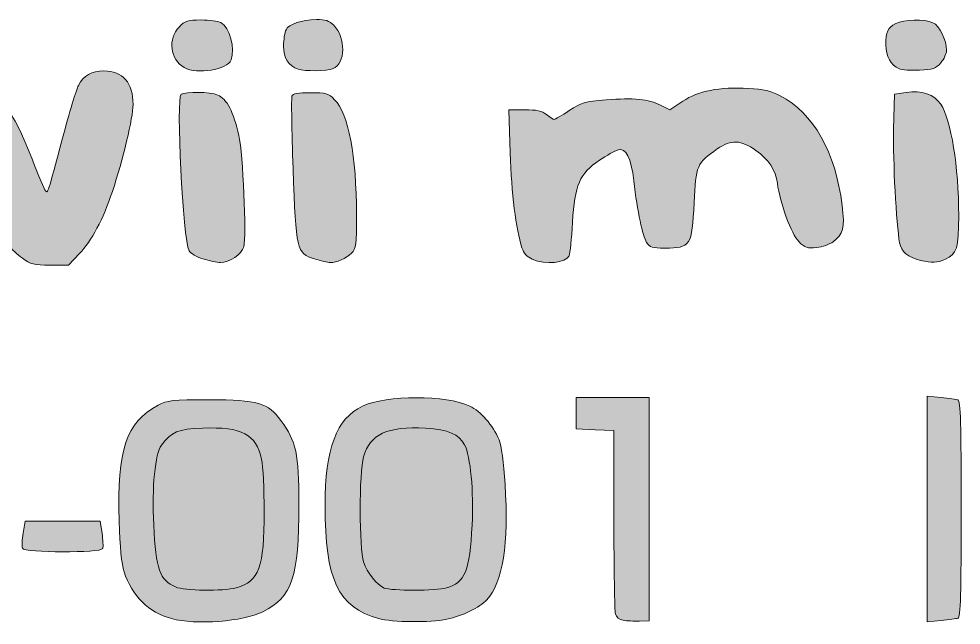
# Model space of a CAD drawing. Extents: x 0 to 500, y 2 to 498.
# Drawn here: x 102.81 to 139.13, y 34.55 to 57.92 of the extents above; entities that cross this region are included whole.
import ezdxf

# ---------------------------------------------------------------- set-up
doc = ezdxf.new("R2010")
doc.units = 0
doc.header["$MEASUREMENT"] = 0
doc.layers.add('LAYER_1', color=7, linetype='Continuous', lineweight=0)

msp = doc.modelspace()

# ---------------------------------------------------------------- hatches: boundary and pattern name
at = {"layer": 'LAYER_1', "true_color": 0x000000, "transparency": 33554687}
h = msp.add_hatch(color=18, dxfattribs=at)
h.dxf.hatch_style = 2
edge = h.paths.add_edge_path()
edge.add_spline(control_points=[(110.599, 57.777), (110.495, 57.833), (110.151, 57.878), (109.835, 57.878), (109.324, 57.878), (109.229, 57.848), (108.986, 57.605), (108.544, 57.162), (108.651, 56.343), (109.191, 56.044), (109.693, 55.765), (110.847, 55.954), (110.994, 56.338), (111.162, 56.776), (110.937, 57.596), (110.599, 57.777)], knot_values=[0, 0, 0, 0, 1, 1, 1, 2, 2, 2, 3, 3, 3, 4, 4, 4, 5, 5, 5, 5], degree=3, periodic=0)
h = msp.add_hatch(color=18, dxfattribs=at)
h.dxf.hatch_style = 2
edge = h.paths.add_edge_path()
edge.add_spline(control_points=[(114.924, 56.002), (115.404, 56.185), (115.42, 57.202), (114.952, 57.671), (114.767, 57.856), (114.631, 57.901), (114.278, 57.894), (113.706, 57.882), (113.228, 57.722), (113.11, 57.503), (113.059, 57.407), (113.017, 57.123), (113.017, 56.871), (113.017, 56.411), (113.203, 56.117), (113.579, 55.979), (113.579, 55.979), (113.579, 55.979), (113.579, 55.979), (113.815, 55.893), (114.676, 55.908), (114.924, 56.002)], knot_values=[0, 0, 0, 0, 1, 1, 1, 2, 2, 2, 3, 3, 3, 4, 4, 4, 5, 5, 5, 6, 6, 6, 7, 7, 7, 7], degree=3, periodic=0)
h = msp.add_hatch(color=18, dxfattribs=at)
h.dxf.hatch_style = 2
edge = h.paths.add_edge_path()
edge.add_spline(control_points=[(138.343, 56.228), (138.464, 56.369), (138.564, 56.587), (138.564, 56.712), (138.564, 57.099), (138.287, 57.66), (138.04, 57.772), (137.712, 57.921), (136.921, 57.904), (136.606, 57.741), (136.291, 57.579), (136.225, 57.433), (136.225, 56.909), (136.225, 56.479), (136.415, 56.134), (136.726, 56.001), (136.836, 55.954), (137.195, 55.928), (137.524, 55.943), (138.042, 55.967), (138.151, 56.005), (138.343, 56.228)], knot_values=[0, 0, 0, 0, 1, 1, 1, 2, 2, 2, 3, 3, 3, 4, 4, 4, 5, 5, 5, 6, 6, 6, 7, 7, 7, 7], degree=3, periodic=0)
h = msp.add_hatch(color=18, dxfattribs=at)
h.dxf.hatch_style = 2
edge = h.paths.add_edge_path()
edge.add_spline(control_points=[(100.414, 48.417), (100.781, 48.643), (101.212, 49.274), (101.463, 49.951), (101.463, 49.951), (101.629, 50.399), (101.629, 50.399), (101.629, 50.399), (101.842, 50.025), (101.842, 50.025), (102.181, 49.428), (102.556, 48.976), (102.949, 48.691), (103.272, 48.457), (103.393, 48.427), (104.019, 48.427), (104.019, 48.427), (104.724, 48.427), (104.724, 48.427), (104.724, 48.427), (105.151, 48.872), (105.151, 48.872), (105.617, 49.359), (106.057, 50.189), (106.42, 51.27), (106.819, 52.459), (107.216, 54.127), (107.216, 54.614), (107.216, 55.458), (106.822, 55.913), (106.093, 55.913), (105.609, 55.913), (105.313, 55.744), (105.109, 55.349), (105.032, 55.2), (104.757, 54.287), (104.498, 53.32), (103.908, 51.111), (103.937, 51.201), (103.844, 51.295), (103.801, 51.339), (103.572, 51.877), (103.335, 52.492), (102.537, 54.562), (102.106, 55.002), (101.175, 54.695), (100.764, 54.559), (100.585, 54.206), (99.825, 52.03), (99.556, 51.258), (99.322, 50.612), (99.305, 50.594), (99.289, 50.576), (99.186, 50.871), (99.076, 51.249), (98.556, 53.05), (98.194, 54.127), (97.971, 54.54), (97.572, 55.279), (96.962, 55.436), (96.546, 54.908), (96.322, 54.622), (96.316, 54.346), (96.51, 53.039), (96.909, 50.353), (97.612, 48.717), (98.56, 48.273), (98.973, 48.08), (99.998, 48.159), (100.414, 48.417)], knot_values=[0, 0, 0, 0, 1, 1, 1, 2, 2, 2, 3, 3, 3, 4, 4, 4, 5, 5, 5, 6, 6, 6, 7, 7, 7, 8, 8, 8, 9, 9, 9, 10, 10, 10, 11, 11, 11, 12, 12, 12, 13, 13, 13, 14, 14, 14, 15, 15, 15, 16, 16, 16, 17, 17, 17, 18, 18, 18, 19, 19, 19, 20, 20, 20, 21, 21, 21, 22, 22, 22, 23, 23, 23, 23], degree=3, periodic=0)
h = msp.add_hatch(color=18, dxfattribs=at)
h.dxf.hatch_style = 2
edge = h.paths.add_edge_path()
edge.add_spline(control_points=[(124.018, 48.787), (124.054, 48.872), (124.113, 49.452), (124.149, 50.075), (124.233, 51.518), (124.424, 51.96), (125.183, 52.467), (125.466, 52.656), (125.79, 52.837), (125.903, 52.869), (126.212, 52.958), (126.407, 52.577), (126.512, 51.678), (126.652, 50.478), (126.845, 49.55), (127.006, 49.305), (127.132, 49.112), (127.225, 49.082), (127.704, 49.082), (128.703, 49.082), (128.76, 49.17), (128.833, 50.835), (128.895, 52.252), (128.949, 52.376), (129.728, 52.904), (130.276, 53.276), (130.625, 53.262), (131.215, 52.847), (131.703, 52.504), (131.973, 52.093), (132.043, 51.587), (132.151, 50.794), (132.581, 49.623), (132.87, 49.335), (133.111, 49.093), (133.196, 49.064), (133.551, 49.104), (133.774, 49.129), (134.064, 49.229), (134.195, 49.327), (134.591, 49.62), (134.648, 49.851), (134.54, 50.725), (134.284, 52.784), (133.43, 54.297), (132.154, 54.955), (131.801, 55.137), (131.502, 55.207), (130.935, 55.238), (129.803, 55.3), (128.996, 55.144), (128.396, 54.746), (128.396, 54.746), (127.895, 54.413), (127.895, 54.413), (127.895, 54.413), (127.545, 54.588), (127.545, 54.588), (127.067, 54.827), (126.517, 54.882), (125.444, 54.799), (124.611, 54.734), (124.492, 54.699), (124.018, 54.385), (123.734, 54.196), (123.475, 54.042), (123.444, 54.042), (123.413, 54.042), (123.28, 54.126), (123.149, 54.229), (122.967, 54.372), (122.77, 54.416), (122.302, 54.416), (122.302, 54.416), (121.693, 54.416), (121.693, 54.416), (121.693, 54.416), (121.746, 52.755), (121.746, 52.755), (121.796, 51.198), (121.967, 49.82), (122.201, 49.097), (122.269, 48.886), (122.398, 48.742), (122.596, 48.656), (123.114, 48.43), (123.899, 48.503), (124.018, 48.787)], knot_values=[0, 0, 0, 0, 1, 1, 1, 2, 2, 2, 3, 3, 3, 4, 4, 4, 5, 5, 5, 6, 6, 6, 7, 7, 7, 8, 8, 8, 9, 9, 9, 10, 10, 10, 11, 11, 11, 12, 12, 12, 13, 13, 13, 14, 14, 14, 15, 15, 15, 16, 16, 16, 17, 17, 17, 18, 18, 18, 19, 19, 19, 20, 20, 20, 21, 21, 21, 22, 22, 22, 23, 23, 23, 24, 24, 24, 25, 25, 25, 26, 26, 26, 27, 27, 27, 28, 28, 28, 29, 29, 29, 29], degree=3, periodic=0)
h = msp.add_hatch(color=18, dxfattribs=at)
h.dxf.hatch_style = 2
edge = h.paths.add_edge_path()
edge.add_spline(control_points=[(110.476, 54.984), (110.826, 54.839), (111.092, 54.332), (111.294, 53.423), (111.448, 52.73), (111.589, 49.554), (111.484, 49.137), (111.412, 48.849), (110.924, 48.519), (110.584, 48.527), (110.456, 48.531), (110.151, 48.595), (109.908, 48.67), (109.665, 48.745), (109.424, 48.884), (109.373, 48.979), (109.141, 49.412), (108.865, 54.887), (109.069, 55.013), (109.252, 55.126), (110.178, 55.107), (110.476, 54.984)], knot_values=[0, 0, 0, 0, 1, 1, 1, 2, 2, 2, 3, 3, 3, 4, 4, 4, 5, 5, 5, 6, 6, 6, 7, 7, 7, 7], degree=3, periodic=0)
h = msp.add_hatch(color=18, dxfattribs=at)
h.dxf.hatch_style = 2
edge = h.paths.add_edge_path()
edge.add_spline(control_points=[(115.634, 48.891), (115.808, 49.065), (115.825, 49.198), (115.825, 50.371), (115.825, 52.632), (115.513, 54.274), (114.983, 54.804), (114.74, 55.047), (114.658, 55.071), (114.051, 55.071), (113.581, 55.071), (113.372, 55.034), (113.338, 54.945), (113.311, 54.876), (113.331, 53.619), (113.381, 52.15), (113.49, 48.992), (113.515, 48.884), (114.204, 48.672), (114.452, 48.596), (114.726, 48.531), (114.813, 48.527), (115.055, 48.517), (115.423, 48.68), (115.634, 48.891)], knot_values=[0, 0, 0, 0, 1, 1, 1, 2, 2, 2, 3, 3, 3, 4, 4, 4, 5, 5, 5, 6, 6, 6, 7, 7, 7, 8, 8, 8, 8], degree=3, periodic=0)
h = msp.add_hatch(color=18, dxfattribs=at)
h.dxf.hatch_style = 2
edge = h.paths.add_edge_path()
edge.add_spline(control_points=[(138.521, 48.656), (138.957, 48.839), (139.032, 49.084), (139.031, 50.328), (139.03, 52.227), (138.739, 54.034), (138.34, 54.628), (138.081, 55.012), (137.613, 55.173), (137.008, 55.087), (137.008, 55.087), (136.552, 55.022), (136.552, 55.022), (136.552, 55.022), (136.523, 53.666), (136.523, 53.666), (136.496, 52.423), (136.622, 50.034), (136.754, 49.287), (136.814, 48.948), (137.08, 48.726), (137.56, 48.611), (138.021, 48.502), (138.168, 48.509), (138.521, 48.656)], knot_values=[0, 0, 0, 0, 1, 1, 1, 2, 2, 2, 3, 3, 3, 4, 4, 4, 5, 5, 5, 6, 6, 6, 7, 7, 7, 8, 8, 8, 8], degree=3, periodic=0)
h = msp.add_hatch(color=18, dxfattribs=at)
h.dxf.hatch_style = 2
edge = h.paths.add_edge_path()
edge.add_spline(control_points=[(113.603, 39.21), (113.602, 41.181), (113.51, 41.614), (112.914, 42.436), (112.419, 43.121), (112.029, 43.234), (110.163, 43.234), (108.701, 43.234), (108.541, 43.217), (108.186, 43.027), (106.942, 42.362), (106.595, 41.332), (106.678, 38.557), (106.708, 37.567), (106.773, 36.903), (106.87, 36.604), (107.165, 35.687), (107.824, 35.037), (108.694, 34.802), (109.641, 34.547), (111.457, 34.683), (112.219, 35.065), (113.353, 35.633), (113.604, 36.386), (113.603, 39.21)], knot_values=[0, 0, 0, 0, 1, 1, 1, 2, 2, 2, 3, 3, 3, 4, 4, 4, 5, 5, 5, 6, 6, 6, 7, 7, 7, 8, 8, 8, 8], degree=3, periodic=0)
h = msp.add_hatch(color=18, dxfattribs=at)
h.dxf.hatch_style = 2
edge = h.paths.add_edge_path()
edge.add_spline(control_points=[(119.306, 34.776), (119.904, 34.903), (120.569, 35.227), (120.85, 35.529), (121.461, 36.184), (121.698, 37.693), (121.55, 39.98), (121.496, 40.804), (121.403, 41.498), (121.32, 41.691), (121.073, 42.269), (120.628, 42.781), (120.187, 42.994), (119.302, 43.423), (116.972, 43.419), (116.054, 42.988), (115.053, 42.517), (114.616, 41.354), (114.614, 39.163), (114.613, 36.301), (115.115, 35.235), (116.667, 34.805), (116.667, 34.805), (116.667, 34.805), (116.667, 34.805), (117.205, 34.656), (118.663, 34.64), (119.306, 34.776)], knot_values=[0, 0, 0, 0, 1, 1, 1, 2, 2, 2, 3, 3, 3, 4, 4, 4, 5, 5, 5, 6, 6, 6, 7, 7, 7, 8, 8, 8, 9, 9, 9, 9], degree=3, periodic=0)
h = msp.add_hatch(color=18, dxfattribs=at)
h.dxf.hatch_style = 2
edge = h.paths.add_edge_path()
edge.add_spline(control_points=[(126.726, 34.707), (126.521, 34.7), (126.241, 34.713), (126.104, 34.735), (126.104, 34.735), (126.104, 34.735), (126.104, 34.735), (125.948, 34.761), (125.836, 34.851), (125.802, 34.981), (125.771, 35.094), (125.746, 36.732), (125.745, 38.621), (125.745, 38.621), (125.744, 42.056), (125.744, 42.056), (125.744, 42.056), (125.019, 42.083), (125.019, 42.083), (125.019, 42.083), (124.293, 42.111), (124.293, 42.111), (124.293, 42.111), (124.293, 42.719), (124.293, 42.719), (124.293, 42.719), (124.293, 43.327), (124.293, 43.327), (124.293, 43.327), (125.697, 43.327), (125.697, 43.327), (125.697, 43.327), (127.101, 43.327), (127.101, 43.327), (127.101, 43.327), (127.101, 39.023), (127.101, 39.023), (127.101, 39.023), (127.101, 34.718), (127.101, 34.718), (127.101, 34.718), (126.726, 34.707), (126.726, 34.707)], knot_values=[0, 0, 0, 0, 1, 1, 1, 2, 2, 2, 3, 3, 3, 4, 4, 4, 5, 5, 5, 6, 6, 6, 7, 7, 7, 8, 8, 8, 9, 9, 9, 10, 10, 10, 11, 11, 11, 12, 12, 12, 13, 13, 13, 14, 14, 14, 14], degree=3, periodic=0)
h = msp.add_hatch(color=18, dxfattribs=at)
h.dxf.hatch_style = 2
edge = h.paths.add_edge_path()
edge.add_spline(control_points=[(138.354, 43.32), (138.649, 43.29), (138.944, 43.249), (139.009, 43.229), (139.1, 43.201), (139.126, 42.277), (139.126, 39.023), (139.126, 35.768), (139.1, 34.845), (139.009, 34.817), (138.944, 34.797), (138.649, 34.756), (138.354, 34.725), (138.354, 34.725), (137.815, 34.67), (137.815, 34.67), (137.815, 34.67), (137.815, 39.023), (137.815, 39.023), (137.815, 39.023), (137.815, 43.376), (137.815, 43.376), (137.815, 43.376), (138.354, 43.32), (138.354, 43.32)], knot_values=[0, 0, 0, 0, 1, 1, 1, 2, 2, 2, 3, 3, 3, 4, 4, 4, 5, 5, 5, 6, 6, 6, 7, 7, 7, 8, 8, 8, 8], degree=3, periodic=0)
h = msp.add_hatch(color=18, dxfattribs=at)
h.dxf.hatch_style = 2
edge = h.paths.add_edge_path()
edge.add_spline(control_points=[(108.011, 38.414), (107.937, 39.875), (108.062, 41.151), (108.31, 41.484), (108.701, 42.007), (108.945, 42.108), (109.899, 42.143), (111.416, 42.199), (111.959, 41.911), (112.167, 40.939), (112.223, 40.678), (112.269, 39.779), (112.269, 38.941), (112.269, 36.767), (112.073, 36.231), (111.193, 35.991), (110.673, 35.849), (109.198, 35.867), (108.853, 36.019), (108.236, 36.292), (108.097, 36.685), (108.011, 38.414)], knot_values=[0, 0, 0, 0, 1, 1, 1, 2, 2, 2, 3, 3, 3, 4, 4, 4, 5, 5, 5, 6, 6, 6, 7, 7, 7, 7], degree=3, periodic=0)
h = msp.add_hatch(color=18, dxfattribs=at)
h.dxf.hatch_style = 2
edge = h.paths.add_edge_path()
edge.add_spline(control_points=[(116.894, 35.978), (116.618, 36.09), (116.237, 36.57), (116.094, 36.985), (115.927, 37.473), (115.926, 40.462), (116.093, 41.035), (116.35, 41.916), (117.007, 42.219), (118.488, 42.138), (119.354, 42.091), (119.778, 41.91), (119.991, 41.498), (120.219, 41.057), (120.346, 39.709), (120.281, 38.414), (120.193, 36.644), (120.004, 36.179), (119.294, 35.982), (119.294, 35.982), (119.294, 35.982), (119.294, 35.982), (118.892, 35.87), (117.167, 35.868), (116.894, 35.978)], knot_values=[0, 0, 0, 0, 1, 1, 1, 2, 2, 2, 3, 3, 3, 4, 4, 4, 5, 5, 5, 6, 6, 6, 7, 7, 7, 8, 8, 8, 8], degree=3, periodic=0)
h = msp.add_hatch(color=18, dxfattribs=at)
h.dxf.hatch_style = 2
edge = h.paths.add_edge_path()
edge.add_spline(control_points=[(106.02, 38.087), (106.02, 38.087), (105.95, 38.555), (105.95, 38.555), (105.95, 38.555), (104.503, 38.555), (104.503, 38.555), (104.503, 38.555), (103.056, 38.555), (103.056, 38.555), (103.056, 38.555), (102.979, 38.096), (102.979, 38.096), (102.937, 37.844), (102.924, 37.58), (102.95, 37.511), (103.018, 37.335), (105.984, 37.326), (106.047, 37.502)], knot_values=[0, 0, 0, 0, 1, 1, 1, 2, 2, 2, 3, 3, 3, 4, 4, 4, 5, 5, 5, 6, 6, 6, 6], degree=3, periodic=0)
edge.add_line((106.047, 37.502), (106.02, 38.087))
h = msp.add_hatch(color=18, dxfattribs=at)
h.dxf.hatch_style = 2
edge = h.paths.add_edge_path()
edge.add_spline(control_points=[(106.02, 38.087), (106.058, 37.829), (106.07, 37.566), (106.047, 37.502)], knot_values=[0, 0, 0, 0, 1, 1, 1, 1], degree=3, periodic=0)
edge.add_line((106.047, 37.502), (106.02, 38.087))

# ---------------------------------------------------------------- linework, layer by layer
at = {"layer": 'LAYER_1'}
for points in [[(109.191, 56.044)], [(136.726, 56.001)], [(102.95, 37.511)]]:
    msp.add_lwpolyline(points, dxfattribs=at)
for points, knots in [([(110.599, 57.777), (110.495, 57.833), (110.151, 57.878), (109.835, 57.878), (109.324, 57.878), (109.229, 57.848), (108.986, 57.605), (108.544, 57.162), (108.651, 56.343), (109.191, 56.044), (109.693, 55.765), (110.847, 55.954), (110.994, 56.338), (111.162, 56.776), (110.937, 57.596), (110.599, 57.777)], [0, 0, 0, 0, 1, 1, 1, 2, 2, 2, 3, 3, 3, 4, 4, 4, 5, 5, 5, 5]), ([(114.924, 56.002), (115.404, 56.185), (115.42, 57.202), (114.952, 57.671), (114.767, 57.856), (114.631, 57.901), (114.278, 57.894), (113.706, 57.882), (113.228, 57.722), (113.11, 57.503), (113.059, 57.407), (113.017, 57.123), (113.017, 56.871), (113.017, 56.411), (113.203, 56.117), (113.579, 55.979), (113.579, 55.979), (113.579, 55.979), (113.579, 55.979), (113.815, 55.893), (114.676, 55.908), (114.924, 56.002)], [0, 0, 0, 0, 1, 1, 1, 2, 2, 2, 3, 3, 3, 4, 4, 4, 5, 5, 5, 6, 6, 6, 7, 7, 7, 7]), ([(138.343, 56.228), (138.464, 56.369), (138.564, 56.587), (138.564, 56.712), (138.564, 57.099), (138.287, 57.66), (138.04, 57.772), (137.712, 57.921), (136.921, 57.904), (136.606, 57.741), (136.291, 57.579), (136.225, 57.433), (136.225, 56.909), (136.225, 56.479), (136.415, 56.134), (136.726, 56.001), (136.836, 55.954), (137.195, 55.928), (137.524, 55.943), (138.042, 55.967), (138.151, 56.005), (138.343, 56.228)], [0, 0, 0, 0, 1, 1, 1, 2, 2, 2, 3, 3, 3, 4, 4, 4, 5, 5, 5, 6, 6, 6, 7, 7, 7, 7]), ([(100.414, 48.417), (100.781, 48.643), (101.212, 49.274), (101.463, 49.951), (101.463, 49.951), (101.629, 50.399), (101.629, 50.399), (101.629, 50.399), (101.842, 50.025), (101.842, 50.025), (102.181, 49.428), (102.556, 48.976), (102.949, 48.691), (103.272, 48.457), (103.393, 48.427), (104.019, 48.427), (104.019, 48.427), (104.724, 48.427), (104.724, 48.427), (104.724, 48.427), (105.151, 48.872), (105.151, 48.872), (105.617, 49.359), (106.057, 50.189), (106.42, 51.27), (106.819, 52.459), (107.216, 54.127), (107.216, 54.614), (107.216, 55.458), (106.822, 55.913), (106.093, 55.913), (105.609, 55.913), (105.313, 55.744), (105.109, 55.349), (105.032, 55.2), (104.757, 54.287), (104.498, 53.32), (103.908, 51.111), (103.937, 51.201), (103.844, 51.295), (103.801, 51.339), (103.572, 51.877), (103.335, 52.492), (102.537, 54.562), (102.106, 55.002), (101.175, 54.695), (100.764, 54.559), (100.585, 54.206), (99.825, 52.03), (99.556, 51.258), (99.322, 50.612), (99.305, 50.594), (99.289, 50.576), (99.186, 50.871), (99.076, 51.249), (98.556, 53.05), (98.194, 54.127), (97.971, 54.54), (97.572, 55.279), (96.962, 55.436), (96.546, 54.908), (96.322, 54.622), (96.316, 54.346), (96.51, 53.039), (96.909, 50.353), (97.612, 48.717), (98.56, 48.273), (98.973, 48.08), (99.998, 48.159), (100.414, 48.417)], [0, 0, 0, 0, 1, 1, 1, 2, 2, 2, 3, 3, 3, 4, 4, 4, 5, 5, 5, 6, 6, 6, 7, 7, 7, 8, 8, 8, 9, 9, 9, 10, 10, 10, 11, 11, 11, 12, 12, 12, 13, 13, 13, 14, 14, 14, 15, 15, 15, 16, 16, 16, 17, 17, 17, 18, 18, 18, 19, 19, 19, 20, 20, 20, 21, 21, 21, 22, 22, 22, 23, 23, 23, 23]), ([(124.018, 48.787), (124.054, 48.872), (124.113, 49.452), (124.149, 50.075), (124.233, 51.518), (124.424, 51.96), (125.183, 52.467), (125.466, 52.656), (125.79, 52.837), (125.903, 52.869), (126.212, 52.958), (126.407, 52.577), (126.512, 51.678), (126.652, 50.478), (126.845, 49.55), (127.006, 49.305), (127.132, 49.112), (127.225, 49.082), (127.704, 49.082), (128.703, 49.082), (128.76, 49.17), (128.833, 50.835), (128.895, 52.252), (128.949, 52.376), (129.728, 52.904), (130.276, 53.276), (130.625, 53.262), (131.215, 52.847), (131.703, 52.504), (131.973, 52.093), (132.043, 51.587), (132.151, 50.794), (132.581, 49.623), (132.87, 49.335), (133.111, 49.093), (133.196, 49.064), (133.551, 49.104), (133.774, 49.129), (134.064, 49.229), (134.195, 49.327), (134.591, 49.62), (134.648, 49.851), (134.54, 50.725), (134.284, 52.784), (133.43, 54.297), (132.154, 54.955), (131.801, 55.137), (131.502, 55.207), (130.935, 55.238), (129.803, 55.3), (128.996, 55.144), (128.396, 54.746), (128.396, 54.746), (127.895, 54.413), (127.895, 54.413), (127.895, 54.413), (127.545, 54.588), (127.545, 54.588), (127.067, 54.827), (126.517, 54.882), (125.444, 54.799), (124.611, 54.734), (124.492, 54.699), (124.018, 54.385), (123.734, 54.196), (123.475, 54.042), (123.444, 54.042), (123.413, 54.042), (123.28, 54.126), (123.149, 54.229), (122.967, 54.372), (122.77, 54.416), (122.302, 54.416), (122.302, 54.416), (121.693, 54.416), (121.693, 54.416), (121.693, 54.416), (121.746, 52.755), (121.746, 52.755), (121.796, 51.198), (121.967, 49.82), (122.201, 49.097), (122.269, 48.886), (122.398, 48.742), (122.596, 48.656), (123.114, 48.43), (123.899, 48.503), (124.018, 48.787)], [0, 0, 0, 0, 1, 1, 1, 2, 2, 2, 3, 3, 3, 4, 4, 4, 5, 5, 5, 6, 6, 6, 7, 7, 7, 8, 8, 8, 9, 9, 9, 10, 10, 10, 11, 11, 11, 12, 12, 12, 13, 13, 13, 14, 14, 14, 15, 15, 15, 16, 16, 16, 17, 17, 17, 18, 18, 18, 19, 19, 19, 20, 20, 20, 21, 21, 21, 22, 22, 22, 23, 23, 23, 24, 24, 24, 25, 25, 25, 26, 26, 26, 27, 27, 27, 28, 28, 28, 29, 29, 29, 29]), ([(110.476, 54.984), (110.826, 54.839), (111.092, 54.332), (111.294, 53.423), (111.448, 52.73), (111.589, 49.554), (111.484, 49.137), (111.412, 48.849), (110.924, 48.519), (110.584, 48.527), (110.456, 48.531), (110.151, 48.595), (109.908, 48.67), (109.665, 48.745), (109.424, 48.884), (109.373, 48.979), (109.141, 49.412), (108.865, 54.887), (109.069, 55.013), (109.252, 55.126), (110.178, 55.107), (110.476, 54.984)], [0, 0, 0, 0, 1, 1, 1, 2, 2, 2, 3, 3, 3, 4, 4, 4, 5, 5, 5, 6, 6, 6, 7, 7, 7, 7]), ([(115.634, 48.891), (115.808, 49.065), (115.825, 49.198), (115.825, 50.371), (115.825, 52.632), (115.513, 54.274), (114.983, 54.804), (114.74, 55.047), (114.658, 55.071), (114.051, 55.071), (113.581, 55.071), (113.372, 55.034), (113.338, 54.945), (113.311, 54.876), (113.331, 53.619), (113.381, 52.15), (113.49, 48.992), (113.515, 48.884), (114.204, 48.672), (114.452, 48.596), (114.726, 48.531), (114.813, 48.527), (115.055, 48.517), (115.423, 48.68), (115.634, 48.891)], [0, 0, 0, 0, 1, 1, 1, 2, 2, 2, 3, 3, 3, 4, 4, 4, 5, 5, 5, 6, 6, 6, 7, 7, 7, 8, 8, 8, 8]), ([(138.521, 48.656), (138.957, 48.839), (139.032, 49.084), (139.031, 50.328), (139.03, 52.227), (138.739, 54.034), (138.34, 54.628), (138.081, 55.012), (137.613, 55.173), (137.008, 55.087), (137.008, 55.087), (136.552, 55.022), (136.552, 55.022), (136.552, 55.022), (136.523, 53.666), (136.523, 53.666), (136.496, 52.423), (136.622, 50.034), (136.754, 49.287), (136.814, 48.948), (137.08, 48.726), (137.56, 48.611), (138.021, 48.502), (138.168, 48.509), (138.521, 48.656)], [0, 0, 0, 0, 1, 1, 1, 2, 2, 2, 3, 3, 3, 4, 4, 4, 5, 5, 5, 6, 6, 6, 7, 7, 7, 8, 8, 8, 8]), ([(113.603, 39.21), (113.602, 41.181), (113.51, 41.614), (112.914, 42.436), (112.419, 43.121), (112.029, 43.234), (110.163, 43.234), (108.701, 43.234), (108.541, 43.217), (108.186, 43.027), (106.942, 42.362), (106.595, 41.332), (106.678, 38.557), (106.708, 37.567), (106.773, 36.903), (106.87, 36.604), (107.165, 35.687), (107.824, 35.037), (108.694, 34.802), (109.641, 34.547), (111.457, 34.683), (112.219, 35.065), (113.353, 35.633), (113.604, 36.386), (113.603, 39.21)], [0, 0, 0, 0, 1, 1, 1, 2, 2, 2, 3, 3, 3, 4, 4, 4, 5, 5, 5, 6, 6, 6, 7, 7, 7, 8, 8, 8, 8]), ([(119.306, 34.776), (119.904, 34.903), (120.569, 35.227), (120.85, 35.529), (121.461, 36.184), (121.698, 37.693), (121.55, 39.98), (121.496, 40.804), (121.403, 41.498), (121.32, 41.691), (121.073, 42.269), (120.628, 42.781), (120.187, 42.994), (119.302, 43.423), (116.972, 43.419), (116.054, 42.988), (115.053, 42.517), (114.616, 41.354), (114.614, 39.163), (114.613, 36.301), (115.115, 35.235), (116.667, 34.805), (116.667, 34.805), (116.667, 34.805), (116.667, 34.805), (117.205, 34.656), (118.663, 34.64), (119.306, 34.776)], [0, 0, 0, 0, 1, 1, 1, 2, 2, 2, 3, 3, 3, 4, 4, 4, 5, 5, 5, 6, 6, 6, 7, 7, 7, 8, 8, 8, 9, 9, 9, 9]), ([(126.726, 34.707), (126.521, 34.7), (126.241, 34.713), (126.104, 34.735), (126.104, 34.735), (126.104, 34.735), (126.104, 34.735), (125.948, 34.761), (125.836, 34.851), (125.802, 34.981), (125.771, 35.094), (125.746, 36.732), (125.745, 38.621), (125.745, 38.621), (125.744, 42.056), (125.744, 42.056), (125.744, 42.056), (125.019, 42.083), (125.019, 42.083), (125.019, 42.083), (124.293, 42.111), (124.293, 42.111), (124.293, 42.111), (124.293, 42.719), (124.293, 42.719), (124.293, 42.719), (124.293, 43.327), (124.293, 43.327), (124.293, 43.327), (125.697, 43.327), (125.697, 43.327), (125.697, 43.327), (127.101, 43.327), (127.101, 43.327), (127.101, 43.327), (127.101, 39.023), (127.101, 39.023), (127.101, 39.023), (127.101, 34.718), (127.101, 34.718), (127.101, 34.718), (126.726, 34.707), (126.726, 34.707)], [0, 0, 0, 0, 1, 1, 1, 2, 2, 2, 3, 3, 3, 4, 4, 4, 5, 5, 5, 6, 6, 6, 7, 7, 7, 8, 8, 8, 9, 9, 9, 10, 10, 10, 11, 11, 11, 12, 12, 12, 13, 13, 13, 14, 14, 14, 14]), ([(138.354, 43.32), (138.649, 43.29), (138.944, 43.249), (139.009, 43.229), (139.1, 43.201), (139.126, 42.277), (139.126, 39.023), (139.126, 35.768), (139.1, 34.845), (139.009, 34.817), (138.944, 34.797), (138.649, 34.756), (138.354, 34.725), (138.354, 34.725), (137.815, 34.67), (137.815, 34.67), (137.815, 34.67), (137.815, 39.023), (137.815, 39.023), (137.815, 39.023), (137.815, 43.376), (137.815, 43.376), (137.815, 43.376), (138.354, 43.32), (138.354, 43.32)], [0, 0, 0, 0, 1, 1, 1, 2, 2, 2, 3, 3, 3, 4, 4, 4, 5, 5, 5, 6, 6, 6, 7, 7, 7, 8, 8, 8, 8]), ([(108.011, 38.414), (107.937, 39.875), (108.062, 41.151), (108.31, 41.484), (108.701, 42.007), (108.945, 42.108), (109.899, 42.143), (111.416, 42.199), (111.959, 41.911), (112.167, 40.939), (112.223, 40.678), (112.269, 39.779), (112.269, 38.941), (112.269, 36.767), (112.073, 36.231), (111.193, 35.991), (110.673, 35.849), (109.198, 35.867), (108.853, 36.019), (108.236, 36.292), (108.097, 36.685), (108.011, 38.414)], [0, 0, 0, 0, 1, 1, 1, 2, 2, 2, 3, 3, 3, 4, 4, 4, 5, 5, 5, 6, 6, 6, 7, 7, 7, 7]), ([(116.894, 35.978), (116.618, 36.09), (116.237, 36.57), (116.094, 36.985), (115.927, 37.473), (115.926, 40.462), (116.093, 41.035), (116.35, 41.916), (117.007, 42.219), (118.488, 42.138), (119.354, 42.091), (119.778, 41.91), (119.991, 41.498), (120.219, 41.057), (120.346, 39.709), (120.281, 38.414), (120.193, 36.644), (120.004, 36.179), (119.294, 35.982), (119.294, 35.982), (119.294, 35.982), (119.294, 35.982), (118.892, 35.87), (117.167, 35.868), (116.894, 35.978)], [0, 0, 0, 0, 1, 1, 1, 2, 2, 2, 3, 3, 3, 4, 4, 4, 5, 5, 5, 6, 6, 6, 7, 7, 7, 8, 8, 8, 8]), ([(106.02, 38.087), (106.02, 38.087), (105.95, 38.555), (105.95, 38.555), (105.95, 38.555), (104.503, 38.555), (104.503, 38.555), (104.503, 38.555), (103.056, 38.555), (103.056, 38.555), (103.056, 38.555), (102.979, 38.096), (102.979, 38.096), (102.937, 37.844), (102.924, 37.58), (102.95, 37.511), (103.018, 37.335), (105.984, 37.326), (106.047, 37.502)], [0, 0, 0, 0, 1, 1, 1, 2, 2, 2, 3, 3, 3, 4, 4, 4, 5, 5, 5, 6, 6, 6, 6])]:
    msp.add_open_spline(points, degree=3, knots=knots, dxfattribs=at)
msp.add_open_spline([(106.02, 38.087), (106.058, 37.829), (106.07, 37.566), (106.047, 37.502)], degree=3, dxfattribs=at)

doc.saveas('drawing.dxf')
